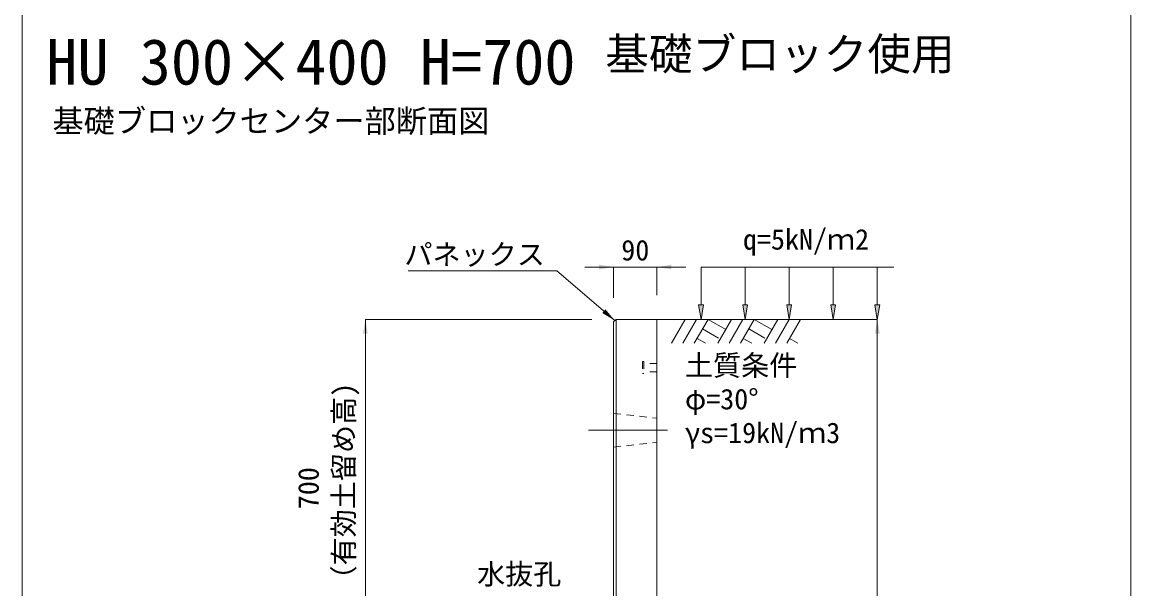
# Model space of a CAD drawing. Units: millimetres at full size. Extents: x 187207 to 255567, y 882048 to 905686.
# Drawn here: x 205297 to 207597, y 897551 to 898727 of the extents above; entities that cross this region are included whole.
import ezdxf
from ezdxf.enums import TextEntityAlignment as Align

# ---------------------------------------------------------------- set-up
doc = ezdxf.new("R2010")
doc.units = ezdxf.units.MM
doc.header["$LTSCALE"] = 20
doc.linetypes.add('USER1', pattern=[28.575, 19.05, -3.175, 3.175, -3.175])
doc.linetypes.add('USER2', pattern=[1.35, 0.75, -0.6])
for name, color, linetype, lineweight in [('0_2', 7, 'Continuous', 20), ('パネックス', 2, 'Continuous', 13), ('図枠', 5, 'Continuous', 13), ('寸法線', 7, 'Continuous', 13), ('引出線', 4, 'Continuous', 13), ('ｲﾝｻｰﾄ', 3, 'USER2', 9), ('ﾊｯﾁﾝｸﾞ', 7, 'Continuous', 5)]:
    doc.layers.add(name, color=color, linetype=linetype, lineweight=lineweight)
doc.layers.add('文字', color=7, linetype='Continuous')
doc.styles.add('ＭＳ ゴシック', font='')
doc.styles.get('ＭＳ ゴシック').set_extended_font_data('MS Gothic')

# ---------------------------------------------------------------- blocks, each defined once
blk = doc.blocks.new('filled_arrow')
at = {"color": 0, "linetype": 'Continuous', "lineweight": -2}
blk.add_solid([(7.5, 1.25), (0, 0), (7.5, -1.25)], dxfattribs=at)

msp = doc.modelspace()

# ---------------------------------------------------------------- hatches: boundary and pattern name
at = {"layer": '寸法線'}
for points in [[(206710.79, 898140.37), (206705.79, 898110.37), (206700.79, 898140.37)], [(206802.2, 898140.37), (206797.2, 898110.37), (206792.2, 898140.37)], [(206893.61, 898140.37), (206888.61, 898110.37), (206883.61, 898140.37)], [(206985.03, 898140.37), (206980.03, 898110.37), (206975.03, 898140.37)], [(207076.44, 898140.37), (207071.44, 898110.37), (207066.44, 898140.37)]]:
    msp.add_hatch(color=256, dxfattribs=at).paths.add_polyline_path(points)

# ---------------------------------------------------------------- linework, layer by layer
at = {"layer": '0_2'}
msp.add_line((206614.37, 898110.37), (207014.37, 898110.37), dxfattribs=at)
at = {"layer": 'パネックス'}
for p, q in [((206529.37, 898110.37), (206524.37, 898105.37)), ((206524.37, 897410.37), (206524.37, 898105.37)), ((206529.37, 898110.37), (206614.37, 898110.37)), ((206614.37, 898110.37), (206614.37, 896840.37)), ((206614.37, 898110.37), (206614.37, 897880.37))]:
    msp.add_line(p, q, dxfattribs=at)
at = {"layer": 'パネックス', "lineweight": 5}
msp.add_line((206529.37, 898110.37), (206529.37, 897410.37), dxfattribs=at)
at = {"layer": 'パネックス', "linetype": 'USER2', "lineweight": 9}
for p, q in [((206524.37, 897915.37), (206614.37, 897905.37)), ((206524.37, 897845.37), (206614.37, 897855.37))]:
    msp.add_line(p, q, dxfattribs=at)
at = {"layer": '図枠'}
for p, q in [((205297.37, 904948.33), (205297.37, 882048.33)), ((207597.37, 904948.33), (207597.37, 882048.33))]:
    msp.add_line(p, q, dxfattribs=at)
at = {"layer": '寸法線'}
for p, q in [((206464.37, 898218.92), (206674.37, 898218.92)), ((206524.37, 898155.37), (206524.37, 898218.92)), ((206614.37, 898160.37), (206614.37, 898218.92)), ((206009.37, 897410.37), (206009.37, 898110.37)), ((206479.37, 898110.37), (206009.37, 898110.37)), ((206664.37, 898110.37), (207071.44, 898110.37)), ((207071.44, 896840.37), (207071.44, 898110.37))]:
    msp.add_line(p, q, dxfattribs=at)
at = {"layer": '寸法線', "lineweight": 9}
for p, q in [((207105.79, 898218.92), (206705.79, 898218.92)), ((206705.79, 898140.37), (206705.79, 898218.92)), ((206797.2, 898140.37), (206797.2, 898218.92)), ((206888.61, 898140.37), (206888.61, 898218.92)), ((206980.03, 898140.37), (206980.03, 898218.92)), ((207071.44, 898140.37), (207071.44, 898218.92))]:
    msp.add_line(p, q, dxfattribs=at)
at = {"layer": '寸法線', "linetype": 'USER1', "lineweight": 9}
msp.add_line((206472.52, 897880.37), (206636.23, 897880.37), dxfattribs=at)
at = {"layer": '寸法線', "lineweight": 9}
for points in [[(206710.79, 898140.37), (206705.79, 898110.37), (206700.79, 898140.37)], [(206802.2, 898140.37), (206797.2, 898110.37), (206792.2, 898140.37)], [(206893.61, 898140.37), (206888.61, 898110.37), (206883.61, 898140.37)], [(206985.03, 898140.37), (206980.03, 898110.37), (206975.03, 898140.37)], [(207076.44, 898140.37), (207071.44, 898110.37), (207066.44, 898140.37)]]:
    msp.add_lwpolyline(points, close=True, dxfattribs=at)
at = {"layer": '引出線'}
msp.add_lwpolyline([(206526.87, 898107.87), (206406.66, 898211.33), (206098.41, 898211.33)], dxfattribs=at)
at = {"layer": 'ｲﾝｻｰﾄ'}
for p, q in [((206587.37, 898022.87), (206584.37, 898022.87)), ((206584.37, 898022.87), (206584.37, 897997.87)), ((206587.37, 898022.87), (206587.37, 897997.87)), ((206614.37, 898018.87), (206587.37, 898018.87)), ((206614.37, 898018.87), (206614.37, 898001.87)), ((206587.37, 897997.87), (206584.37, 897997.87)), ((206614.37, 898001.87), (206587.37, 898001.87))]:
    msp.add_line(p, q, dxfattribs=at)
at = {"layer": 'ﾊｯﾁﾝｸﾞ', "lineweight": 9}
for p, q in [((206673.02, 898110.36), (206644.37, 898060.74)), ((206696.64, 898110.36), (206667.99, 898060.74)), ((206720.27, 898110.36), (206691.62, 898060.74)), ((206720.27, 898110.36), (206756.83, 898089.25)), ((206769.02, 898110.36), (206740.37, 898060.74)), ((206792.64, 898110.36), (206763.99, 898060.74)), ((206816.27, 898110.36), (206787.62, 898060.74)), ((206816.27, 898110.36), (206852.83, 898089.25)), ((206865.02, 898110.36), (206836.37, 898060.74)), ((206888.64, 898110.36), (206859.99, 898060.74)), ((206912.26, 898110.36), (206883.62, 898060.74)), ((206708.84, 898090.58), (206742.26, 898071.29)), ((206804.84, 898090.58), (206838.26, 898071.29)), ((206697.42, 898070.79), (206714.84, 898060.74)), ((206793.42, 898070.79), (206810.84, 898060.74)), ((206889.42, 898070.79), (206906.83, 898060.74))]:
    msp.add_line(p, q, dxfattribs=at)

# ---------------------------------------------------------------- block references
at = {"layer": '寸法線', "xscale": 4, "yscale": 4}
for p, rotation in [((206524.37, 898218.92), 180), ((206009.37, 898110.37), 270), ((207071.44, 898110.37), 270)]:
    msp.add_blockref('filled_arrow', p, dxfattribs=dict(at, rotation=rotation))
msp.add_blockref('filled_arrow', (206614.37, 898218.92), dxfattribs=at)
at = {"layer": '引出線', "xscale": 4, "yscale": 4, "rotation": 139.3}
msp.add_blockref('filled_arrow', (206526.87, 898107.87), dxfattribs=at)

# ---------------------------------------------------------------- texts
at = {"layer": '0_2', "style": 'ＭＳ ゴシック'}
msp.add_text('基礎ブロックセンター部断面図', height=47.47, dxfattribs=at).set_placement((205360.14, 898483.91), align=Align.BOTTOM_LEFT)
at = {"layer": '寸法線', "style": 'ＭＳ ゴシック'}
msp.add_text('90', height=42.72, dxfattribs=at).set_placement((206569.37, 898253.92), align=Align.MIDDLE_CENTER)
for s, p in [('土質条件', (206672.34, 898036.38)), ('φ=30°', (206672.34, 897966.38)), ('γs=19kN/ｍ3', (206672.34, 897896.38))]:
    msp.add_text(s, height=42.72, dxfattribs=at).set_placement(p, align=Align.TOP_LEFT)
for s, p in [('（有効土留め高)', (205998.58, 897541.84)), ('700', (205925.45, 897716.66))]:
    msp.add_text(s, height=42.72, rotation=90, dxfattribs=at).set_placement(p, align=Align.BOTTOM_LEFT)
at = {"layer": '引出線', "style": 'ＭＳ ゴシック'}
for s, p in [('パネックス', (206381.66, 898266.47)), ('水抜孔', (206415.89, 897603.38))]:
    msp.add_text(s, height=42.72, dxfattribs=at).set_placement(p, align=Align.TOP_RIGHT)
at = {"layer": '文字', "style": 'ＭＳ ゴシック'}
msp.add_text('基礎ブロック使用', height=66.46, dxfattribs=at).set_placement((207232.1, 898607.68), align=Align.BOTTOM_RIGHT)
for s, height, p in [('HU 300×400 H=700', 94.94, (205347.37, 898568.83)), ('q=5kN/ｍ2', 42.72, (206792.67, 898242.19))]:
    msp.add_text(s, height=height, dxfattribs=at).set_placement(p, align=Align.BOTTOM_LEFT)

doc.saveas('drawing.dxf')
